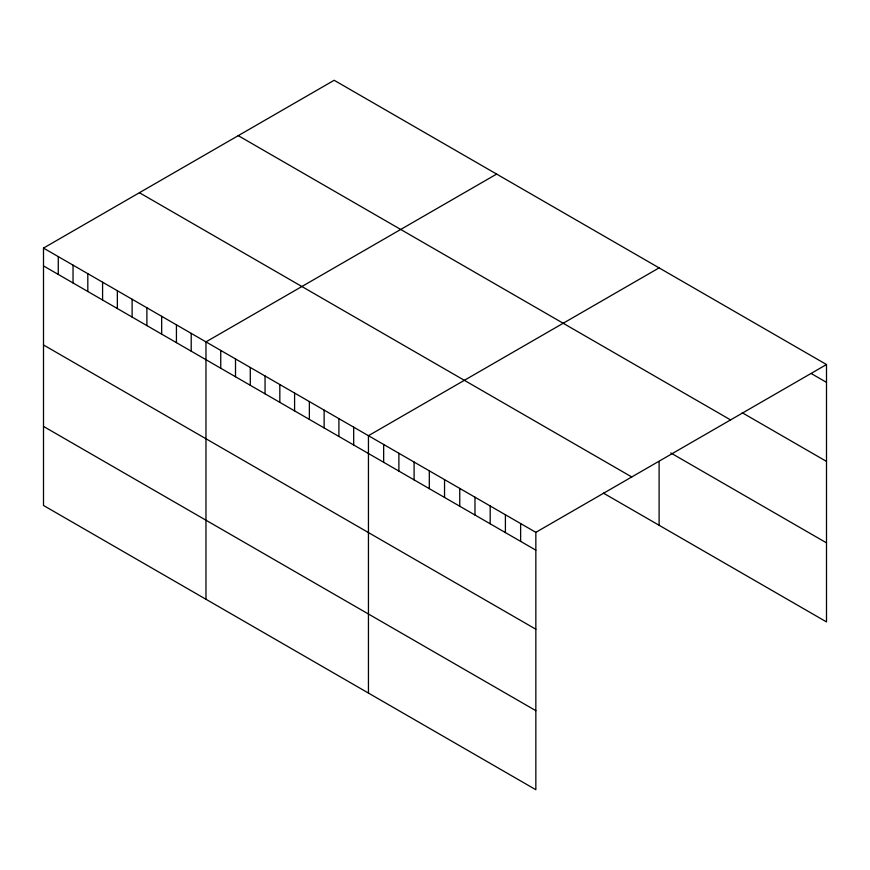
<?xml version="1.0" encoding="UTF-8"?>
<svg xmlns="http://www.w3.org/2000/svg" width="870" height="870" viewBox="0 0 870 870"><rect width="100%" height="100%" fill="white"/><g stroke="black" fill="none" stroke-linecap="round" stroke-linejoin="round"><path stroke-width="1.3" d="M43.5 248.091L535.844 532.342L535.844 789.721L43.5 505.47L43.5 248.091L334.156 80.279L826.5 364.53L826.5 621.909L603.432 493.127M496.629 174.087L205.972 341.888L205.972 599.267M659.101 267.884L368.445 435.696L368.445 693.075M535.844 532.342L826.5 364.53M811.286 373.567L826.5 382.354M742.219 412.739L826.5 461.404M238.239 135.655L730.582 419.905M670.813 452.965L826.5 542.858M139.417 192.716L631.761 476.967M43.5 265.905L535.844 550.155M43.5 344.966L535.844 629.217M43.5 426.409L535.844 710.659M659.101 462.024L659.101 525.262M520.63 523.555L520.63 541.368M505.405 514.768L505.405 532.592M490.191 505.981L490.191 523.805M474.976 497.194L474.976 515.018M459.751 488.407L459.751 506.231M444.537 479.631L444.537 497.444M429.312 470.844L429.312 488.657M414.098 462.057L414.098 479.87M398.884 453.27L398.884 471.083M383.659 444.483L383.659 462.296M353.677 427.17L353.677 444.983M338.908 418.644L338.908 436.457M324.14 410.118L324.14 427.931M309.361 401.581L309.361 419.405M294.593 393.055L294.593 410.879M279.825 384.529L279.825 402.353M265.056 376.003L265.056 393.816M250.288 367.477L250.288 385.29M235.509 358.951L235.509 376.764M220.741 350.425L220.741 368.238M191.204 333.362L191.204 351.186M176.436 324.836L176.436 342.66M161.657 316.31L161.657 334.123M146.889 307.784L146.889 325.597M132.12 299.258L132.12 317.071M117.352 290.732L117.352 308.546M102.584 282.195L102.584 300.019M87.816 273.669L87.816 291.493M73.036 265.143L73.036 282.967M58.268 256.617L58.268 274.431"/></g></svg>
